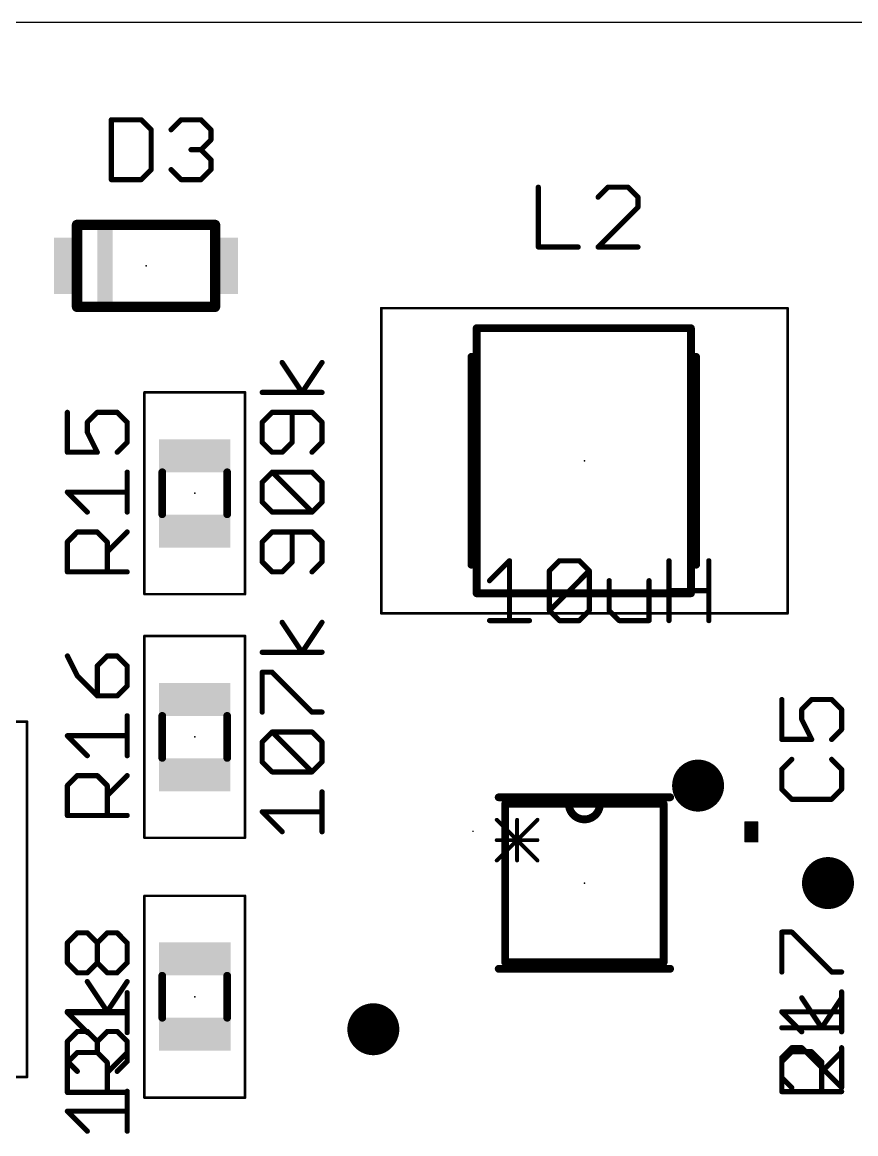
# Model space of a CAD drawing. Extents: x -7 to 105, y 1 to 61.
# Drawn here: x 76.32 to 92.62, y 35.42 to 57.15 of the extents above; entities that cross this region are included whole.
import ezdxf

# ---------------------------------------------------------------- set-up
doc = ezdxf.new("R2010")
doc.units = 0
for name, color, linetype in [('18', 110, 'CONTINUOUS'), ('19', 53, 'CONTINUOUS'), ('20', 53, 'CONTINUOUS'), ('21', 253, 'CONTINUOUS'), ('23', 53, 'CONTINUOUS'), ('25', 253, 'CONTINUOUS'), ('27', 253, 'CONTINUOUS'), ('39', 12, 'CONTINUOUS'), ('44', 253, 'CONTINUOUS'), ('51', 253, 'CONTINUOUS')]:
    doc.layers.add(name, color=color, linetype=linetype)

# ---------------------------------------------------------------- blocks, each defined once
blk = doc.blocks.new('RECT')
blk.add_solid([(-0.5, -0.5), (0.5, -0.5), (-0.5, 0.5), (0.5, 0.5)])
blk = doc.blocks.new('ROUNDV')
at = {"const_width": 0.5}
blk.add_lwpolyline([(0, -0.25, 1), (0, 0.25, 1), (0, -0.25)], format="xyb", dxfattribs=at)

msp = doc.modelspace()

# ---------------------------------------------------------------- linework, layer by layer
at = {"layer": '19'}
msp.add_line((85.1281, 41.3436), (85.1281, 41.3233), dxfattribs=at)
at = {"layer": '20'}
msp.add_line((0, 57.15), (104.775, 57.15), dxfattribs=at)
at = {"layer": '21'}
for points, const_width in [([(77.89, 53.1875), (79.59, 53.1875)], 0.2032), ([(79.59, 51.5875), (77.89, 51.5875)], 0.2032), ([(88.9889, 41.9989), (85.6361, 41.9989)], 0.1524), ([(90.4494, 41.1328), (90.4494, 41.5138)], 0.0254), ([(90.4494, 41.5138), (90.7034, 41.5138)], 0.0254), ([(90.4494, 41.5036), (90.7034, 41.5036)], 0.0254), ([(90.7034, 41.5138), (90.7034, 41.1328)], 0.0254), ([(90.4494, 41.4782), (90.7034, 41.4782)], 0.0254), ([(90.4494, 41.4528), (90.7034, 41.4528)], 0.0254), ([(90.4494, 41.4274), (90.7034, 41.4274)], 0.0254), ([(90.4494, 41.402), (90.7034, 41.402)], 0.0254), ([(90.4494, 41.3766), (90.7034, 41.3766)], 0.0254), ([(90.4494, 41.3512), (90.7034, 41.3512)], 0.0254), ([(90.4494, 41.3258), (90.7034, 41.3258)], 0.0254), ([(90.4494, 41.3004), (90.7034, 41.3004)], 0.0254), ([(90.4494, 41.275), (90.7034, 41.275)], 0.0254), ([(90.4494, 41.2496), (90.7034, 41.2496)], 0.0254), ([(90.4494, 41.2242), (90.7034, 41.2242)], 0.0254), ([(90.4494, 41.1988), (90.7034, 41.1988)], 0.0254), ([(90.4494, 41.1734), (90.7034, 41.1734)], 0.0254), ([(90.4494, 41.148), (90.7034, 41.148)], 0.0254), ([(90.7034, 41.1328), (90.4494, 41.1328)], 0.0254), ([(85.6361, 38.6461), (88.9889, 38.6461)], 0.1524)]:
    msp.add_lwpolyline(points, dxfattribs=dict(at, const_width=const_width))
for points, const_width in [([(77.89, 53.2383, 1), (77.89, 53.1367)], 0.1016), ([(79.59, 53.1367, 1), (79.59, 53.2383)], 0.1016), ([(77.89, 51.6383, 1), (77.89, 51.5367)], 0.1016), ([(79.59, 51.5367, 1), (79.59, 51.6383)], 0.1016), ([(85.6361, 42.037, 1), (85.6361, 41.9608)], 0.0762), ([(88.9889, 41.9608, 1), (88.9889, 42.037)], 0.0762), ([(90.4494, 41.5201, 1), (90.4494, 41.5074)], 0.0127), ([(90.4558, 41.5138, 1), (90.4431, 41.5138)], 0.0127), ([(90.4494, 41.5099, 1), (90.4494, 41.4973)], 0.0127), ([(90.7097, 41.5138, 1), (90.6971, 41.5138)], 0.0127), ([(90.7034, 41.5074, 1), (90.7034, 41.5201)], 0.0127), ([(90.7034, 41.4973, 1), (90.7034, 41.5099)], 0.0127), ([(90.4494, 41.4592, 1), (90.4494, 41.4465)], 0.0127), ([(90.4494, 41.383, 1), (90.4494, 41.3703)], 0.0127), ([(90.4494, 41.3068, 1), (90.4494, 41.2941)], 0.0127), ([(90.4494, 41.4845, 1), (90.4494, 41.4719)], 0.0127), ([(90.4494, 41.4337, 1), (90.4494, 41.4211)], 0.0127), ([(90.4494, 41.4083, 1), (90.4494, 41.3957)], 0.0127), ([(90.4494, 41.3575, 1), (90.4494, 41.3449)], 0.0127), ([(90.4494, 41.3321, 1), (90.4494, 41.3195)], 0.0127), ([(90.4494, 41.2813, 1), (90.4494, 41.2687)], 0.0127), ([(90.7034, 41.4719, 1), (90.7034, 41.4845)], 0.0127), ([(90.7034, 41.4465, 1), (90.7034, 41.4592)], 0.0127), ([(90.7034, 41.4211, 1), (90.7034, 41.4337)], 0.0127), ([(90.7034, 41.3957, 1), (90.7034, 41.4083)], 0.0127), ([(90.7034, 41.3703, 1), (90.7034, 41.383)], 0.0127), ([(90.7034, 41.3449, 1), (90.7034, 41.3575)], 0.0127), ([(90.7034, 41.3195, 1), (90.7034, 41.3321)], 0.0127), ([(90.7034, 41.2941, 1), (90.7034, 41.3068)], 0.0127), ([(90.7034, 41.2687, 1), (90.7034, 41.2813)], 0.0127), ([(90.4494, 41.2306, 1), (90.4494, 41.2179)], 0.0127), ([(90.4494, 41.1544, 1), (90.4494, 41.1417)], 0.0127), ([(90.4494, 41.1391, 1), (90.4494, 41.1264)], 0.0127), ([(90.4494, 41.2559, 1), (90.4494, 41.2433)], 0.0127), ([(90.4494, 41.2051, 1), (90.4494, 41.1925)], 0.0127), ([(90.4494, 41.1797, 1), (90.4494, 41.1671)], 0.0127), ([(90.4431, 41.1328, 1), (90.4558, 41.1328)], 0.0127), ([(90.6971, 41.1328, 1), (90.7097, 41.1328)], 0.0127), ([(90.7034, 41.2433, 1), (90.7034, 41.2559)], 0.0127), ([(90.7034, 41.2179, 1), (90.7034, 41.2306)], 0.0127), ([(90.7034, 41.1925, 1), (90.7034, 41.2051)], 0.0127), ([(90.7034, 41.1671, 1), (90.7034, 41.1797)], 0.0127), ([(90.7034, 41.1417, 1), (90.7034, 41.1544)], 0.0127), ([(90.7034, 41.1264, 1), (90.7034, 41.1391)], 0.0127), ([(85.6361, 38.6842, 1), (85.6361, 38.608)], 0.0762), ([(88.9889, 38.608, 1), (88.9889, 38.6842)], 0.0762)]:
    msp.add_lwpolyline(points, format="xyb", dxfattribs=dict(at, const_width=const_width))
at = {"layer": '23'}
for p in [(78.74, 52.3875), (87.3125, 48.5775), (79.6925, 47.9425), (79.6925, 43.18), (87.3125, 40.3225), (79.6925, 38.1)]:
    msp.add_point(p, dxfattribs=at)
at = {"layer": '25', "const_width": 0.1016}
for points in [[(78.0608, 55.2427), (78.0608, 54.0733)], [(78.6455, 55.2427), (78.0608, 55.2427)], [(78.8404, 55.0478), (78.6455, 55.2427)], [(79.2302, 55.0478), (79.4251, 55.2427)], [(79.4251, 55.2427), (79.8149, 55.2427)], [(79.8149, 55.2427), (80.0098, 55.0478)], [(78.8404, 54.2682), (78.8404, 55.0478)], [(80.0098, 55.0478), (80.0098, 54.8529)], [(80.0098, 54.8529), (79.8149, 54.658)], [(79.8149, 54.658), (79.62, 54.658)], [(79.8149, 54.658), (80.0098, 54.4631)], [(80.0098, 54.4631), (80.0098, 54.2682)], [(78.0608, 54.0733), (78.6455, 54.0733)], [(78.6455, 54.0733), (78.8404, 54.2682)], [(79.4251, 54.0733), (79.2302, 54.2682)], [(79.8149, 54.0733), (79.4251, 54.0733)], [(80.0098, 54.2682), (79.8149, 54.0733)], [(86.4108, 53.9252), (86.4108, 52.7558)], [(87.7751, 53.9252), (87.5802, 53.7303)], [(88.1649, 53.9252), (87.7751, 53.9252)], [(88.3598, 53.7303), (88.1649, 53.9252)], [(88.3598, 53.5354), (88.3598, 53.7303)], [(87.5802, 52.7558), (88.3598, 53.5354)], [(86.4108, 52.7558), (87.1904, 52.7558)], [(88.3598, 52.7558), (87.5802, 52.7558)], [(77.2023, 49.5242), (77.2023, 48.7446)], [(77.5921, 49.3293), (77.787, 49.5242)], [(77.787, 49.5242), (78.1768, 49.5242)], [(78.1768, 49.5242), (78.3717, 49.3293)], [(77.5921, 49.1344), (77.5921, 49.3293)], [(78.3717, 49.3293), (78.3717, 48.9395)], [(77.787, 48.7446), (77.5921, 49.1344)], [(78.3717, 48.9395), (78.1768, 48.7446)], [(77.2023, 48.7446), (77.787, 48.7446)], [(78.3717, 47.5752), (78.3717, 48.3548)], [(77.5921, 47.5752), (77.2023, 47.965)], [(77.2023, 47.965), (78.3717, 47.965)], [(77.2023, 46.9905), (77.3972, 47.1854)], [(77.3972, 47.1854), (77.787, 47.1854)], [(77.787, 47.1854), (77.9819, 46.9905)], [(77.9819, 46.7956), (78.3717, 47.1854)], [(77.2023, 46.4058), (77.2023, 46.9905)], [(77.9819, 46.9905), (77.9819, 46.4058)], [(78.3717, 46.4058), (77.2023, 46.4058)], [(77.2023, 44.7617), (77.3972, 44.3719)], [(77.9819, 44.7617), (77.787, 44.5668)], [(78.1768, 44.7617), (77.9819, 44.7617)], [(78.3717, 44.5668), (78.1768, 44.7617)], [(77.787, 44.5668), (77.787, 43.9821)], [(78.3717, 44.177), (78.3717, 44.5668)], [(77.3972, 44.3719), (77.787, 43.9821)], [(78.1768, 43.9821), (78.3717, 44.177)], [(77.787, 43.9821), (78.1768, 43.9821)], [(91.1723, 43.9098), (91.1723, 43.1302)], [(91.5621, 43.7149), (91.757, 43.9098)], [(91.757, 43.9098), (92.1468, 43.9098)], [(92.1468, 43.9098), (92.3417, 43.7149)], [(91.5621, 43.52), (91.5621, 43.7149)], [(92.3417, 43.7149), (92.3417, 43.3251)], [(78.3717, 42.8127), (78.3717, 43.5923)], [(91.757, 43.1302), (91.5621, 43.52)], [(77.5921, 42.8127), (77.2023, 43.2025)], [(77.2023, 43.2025), (78.3717, 43.2025)], [(92.3417, 43.3251), (92.1468, 43.1302)], [(91.1723, 43.1302), (91.757, 43.1302)], [(91.3672, 42.7404), (91.1723, 42.5455)], [(91.1723, 42.5455), (91.1723, 42.1557)], [(92.3417, 42.5455), (92.1468, 42.7404)], [(92.3417, 42.1557), (92.3417, 42.5455)], [(77.2023, 42.228), (77.3972, 42.4229)], [(77.3972, 42.4229), (77.787, 42.4229)], [(77.787, 42.4229), (77.9819, 42.228)], [(77.9819, 42.0331), (78.3717, 42.4229)], [(77.2023, 41.6433), (77.2023, 42.228)], [(77.9819, 42.228), (77.9819, 41.6433)], [(91.1723, 42.1557), (91.3672, 41.9608)], [(92.1468, 41.9608), (92.3417, 42.1557)], [(91.3672, 41.9608), (92.1468, 41.9608)], [(78.3717, 41.6433), (77.2023, 41.6433)], [(77.2023, 39.1536), (77.3972, 39.3485)], [(77.3972, 39.3485), (77.5921, 39.3485)], [(77.5921, 39.3485), (77.787, 39.1536)], [(77.787, 39.1536), (77.9819, 39.3485)], [(77.9819, 39.3485), (78.1768, 39.3485)], [(78.1768, 39.3485), (78.3717, 39.1536)], [(91.1723, 38.5846), (91.1723, 39.3642)], [(91.1723, 39.3642), (91.3672, 39.3642)], [(91.3672, 39.3642), (92.1468, 38.5846)], [(77.2023, 38.7638), (77.2023, 39.1536)], [(77.787, 38.7638), (77.787, 39.1536)], [(78.3717, 39.1536), (78.3717, 38.7638)], [(77.3972, 38.5689), (77.2023, 38.7638)], [(77.787, 38.7638), (77.5921, 38.5689)], [(77.9819, 38.5689), (77.787, 38.7638)], [(78.3717, 38.7638), (78.1768, 38.5689)], [(77.5921, 38.5689), (77.3972, 38.5689)], [(78.1768, 38.5689), (77.9819, 38.5689)], [(92.1468, 38.5846), (92.3417, 38.5846)], [(92.3417, 37.4152), (92.3417, 38.1948)], [(78.3717, 37.3995), (78.3717, 38.1791)], [(77.5921, 37.3995), (77.2023, 37.7893)], [(77.2023, 37.7893), (78.3717, 37.7893)], [(91.5621, 37.4152), (91.1723, 37.805)], [(91.1723, 37.805), (92.3417, 37.805)], [(77.2023, 36.8148), (77.3972, 37.0097)], [(77.3972, 37.0097), (77.787, 37.0097)], [(77.787, 37.0097), (77.9819, 36.8148)], [(77.9819, 36.6199), (78.3717, 37.0097)], [(91.1723, 36.8305), (91.3672, 37.0254)], [(91.3672, 37.0254), (91.757, 37.0254)], [(91.757, 37.0254), (91.9519, 36.8305)], [(91.9519, 36.6356), (92.3417, 37.0254)], [(77.2023, 36.2301), (77.2023, 36.8148)], [(77.9819, 36.8148), (77.9819, 36.2301)], [(91.1723, 36.2458), (91.1723, 36.8305)], [(91.9519, 36.8305), (91.9519, 36.2458)], [(92.3417, 36.2458), (91.1723, 36.2458)], [(78.3717, 36.2301), (77.2023, 36.2301)]]:
    msp.add_lwpolyline(points, dxfattribs=at)
at = {"layer": '25', "const_width": 0.0508}
for points in [[(78.0862, 55.2427, 1), (78.0354, 55.2427)], [(78.0608, 55.2681, 1), (78.0608, 55.2173)], [(78.6635, 55.2607, 1), (78.6275, 55.2247)], [(78.6455, 55.2173, 1), (78.6455, 55.2681)], [(79.4251, 55.2681, 1), (79.4251, 55.2173)], [(79.4431, 55.2247, 1), (79.4071, 55.2607)], [(79.8329, 55.2607, 1), (79.7969, 55.2247)], [(79.8149, 55.2173, 1), (79.8149, 55.2681)], [(78.8658, 55.0478, 1), (78.815, 55.0478)], [(78.8224, 55.0298, 1), (78.8584, 55.0658)], [(79.2122, 55.0658, 1), (79.2482, 55.0298)], [(80.0352, 55.0478, 1), (79.9844, 55.0478)], [(79.9918, 55.0298, 1), (80.0278, 55.0658)], [(79.9844, 54.8529, 1), (80.0352, 54.8529)], [(80.0278, 54.8349, 1), (79.9918, 54.8709)], [(79.62, 54.6834, 1), (79.62, 54.6326)], [(79.8329, 54.676, 1), (79.7969, 54.64)], [(79.7969, 54.676, 1), (79.8329, 54.64)], [(79.8149, 54.6326, 1), (79.8149, 54.6834)], [(80.0352, 54.4631, 1), (79.9844, 54.4631)], [(79.9918, 54.4451, 1), (80.0278, 54.4811)], [(78.0608, 54.0987, 1), (78.0608, 54.0479)], [(78.6275, 54.0913, 1), (78.6635, 54.0553)], [(78.6455, 54.0479, 1), (78.6455, 54.0987)], [(78.815, 54.2682, 1), (78.8658, 54.2682)], [(78.8584, 54.2502, 1), (78.8224, 54.2862)], [(79.2482, 54.2862, 1), (79.2122, 54.2502)], [(79.4251, 54.0987, 1), (79.4251, 54.0479)], [(79.4071, 54.0553, 1), (79.4431, 54.0913)], [(79.7969, 54.0913, 1), (79.8329, 54.0553)], [(79.8149, 54.0479, 1), (79.8149, 54.0987)], [(79.9844, 54.2682, 1), (80.0352, 54.2682)], [(80.0278, 54.2502, 1), (79.9918, 54.2862)], [(78.0354, 54.0733, 1), (78.0862, 54.0733)], [(86.4362, 53.9252, 1), (86.3854, 53.9252)], [(87.7751, 53.9506, 1), (87.7751, 53.8998)], [(87.7931, 53.9072, 1), (87.7571, 53.9432)], [(88.1829, 53.9432, 1), (88.1469, 53.9072)], [(88.1649, 53.8998, 1), (88.1649, 53.9506)], [(87.5622, 53.7483, 1), (87.5982, 53.7123)], [(88.3852, 53.7303, 1), (88.3344, 53.7303)], [(88.3418, 53.7123, 1), (88.3778, 53.7483)], [(88.3344, 53.5354, 1), (88.3852, 53.5354)], [(88.3778, 53.5174, 1), (88.3418, 53.5534)], [(86.4108, 52.7812, 1), (86.4108, 52.7304)], [(87.1904, 52.7304, 1), (87.1904, 52.7812)], [(87.5802, 52.7812, 1), (87.5802, 52.7304)], [(88.3598, 52.7304, 1), (88.3598, 52.7812)], [(86.3854, 52.7558, 1), (86.4362, 52.7558)], [(87.5622, 52.7738, 1), (87.5982, 52.7378)], [(77.2277, 49.5242, 1), (77.1769, 49.5242)], [(77.787, 49.5496, 1), (77.787, 49.4988)], [(77.805, 49.5062, 1), (77.769, 49.5422)], [(78.1948, 49.5422, 1), (78.1588, 49.5062)], [(78.1768, 49.4988, 1), (78.1768, 49.5496)], [(77.5741, 49.3473, 1), (77.6101, 49.3113)], [(77.6175, 49.3293, 1), (77.5667, 49.3293)], [(78.3971, 49.3293, 1), (78.3463, 49.3293)], [(78.3537, 49.3113, 1), (78.3897, 49.3473)], [(77.6148, 49.1457, 1), (77.5694, 49.123)], [(77.5667, 49.1344, 1), (77.6175, 49.1344)], [(78.3463, 48.9395, 1), (78.3971, 48.9395)], [(78.3897, 48.9215, 1), (78.3537, 48.9575)], [(77.2023, 48.77, 1), (77.2023, 48.7192)], [(77.1769, 48.7446, 1), (77.2277, 48.7446)], [(77.7643, 48.7332, 1), (77.8097, 48.756)], [(77.787, 48.7192, 1), (77.787, 48.77)], [(78.1588, 48.7626, 1), (78.1948, 48.7266)], [(78.3971, 48.3548, 1), (78.3463, 48.3548)], [(77.2203, 47.983, 1), (77.1843, 47.947)], [(77.2023, 47.9904, 1), (77.2023, 47.9396)], [(78.3717, 47.9396, 1), (78.3717, 47.9904)], [(77.5741, 47.5572, 1), (77.6101, 47.5932)], [(78.3463, 47.5752, 1), (78.3971, 47.5752)], [(77.3972, 47.2108, 1), (77.3972, 47.16)], [(77.4152, 47.1674, 1), (77.3792, 47.2034)], [(77.805, 47.2034, 1), (77.769, 47.1674)], [(77.787, 47.16, 1), (77.787, 47.2108)], [(78.3897, 47.1674, 1), (78.3537, 47.2034)], [(77.1843, 47.0085, 1), (77.2203, 46.9725)], [(77.2277, 46.9905, 1), (77.1769, 46.9905)], [(78.0073, 46.9905, 1), (77.9565, 46.9905)], [(77.9639, 46.9725, 1), (77.9999, 47.0085)], [(77.9639, 46.8136, 1), (77.9999, 46.7776)], [(77.2023, 46.4312, 1), (77.2023, 46.3804)], [(77.1769, 46.4058, 1), (77.2277, 46.4058)], [(77.9565, 46.4058, 1), (78.0073, 46.4058)], [(78.3717, 46.3804, 1), (78.3717, 46.4312)], [(77.225, 44.773, 1), (77.1796, 44.7503)], [(77.9819, 44.7871, 1), (77.9819, 44.7363)], [(77.9999, 44.7437, 1), (77.9639, 44.7797)], [(78.1948, 44.7797, 1), (78.1588, 44.7437)], [(78.1768, 44.7363, 1), (78.1768, 44.7871)], [(77.769, 44.5848, 1), (77.805, 44.5488)], [(77.8124, 44.5668, 1), (77.7616, 44.5668)], [(78.3971, 44.5668, 1), (78.3463, 44.5668)], [(78.3537, 44.5488, 1), (78.3897, 44.5848)], [(77.4152, 44.3899, 1), (77.3792, 44.3539)], [(77.3745, 44.3605, 1), (77.4199, 44.3832)], [(78.3463, 44.177, 1), (78.3971, 44.177)], [(78.3897, 44.159, 1), (78.3537, 44.195)], [(77.787, 44.0075, 1), (77.787, 43.9567)], [(77.7616, 43.9821, 1), (77.8124, 43.9821)], [(77.769, 43.9641, 1), (77.805, 44.0001)], [(78.1588, 44.0001, 1), (78.1948, 43.9641)], [(78.1768, 43.9567, 1), (78.1768, 44.0075)], [(91.1977, 43.9098, 1), (91.1469, 43.9098)], [(91.757, 43.9352, 1), (91.757, 43.8844)], [(91.775, 43.8918, 1), (91.739, 43.9278)], [(92.1648, 43.9278, 1), (92.1288, 43.8918)], [(92.1468, 43.8844, 1), (92.1468, 43.9352)], [(91.5441, 43.7329, 1), (91.5801, 43.6969)], [(91.5875, 43.7149, 1), (91.5367, 43.7149)], [(92.3671, 43.7149, 1), (92.3163, 43.7149)], [(92.3237, 43.6969, 1), (92.3597, 43.7329)], [(78.3971, 43.5923, 1), (78.3463, 43.5923)], [(91.5848, 43.5314, 1), (91.5394, 43.5086)], [(91.5367, 43.52, 1), (91.5875, 43.52)], [(77.2203, 43.2205, 1), (77.1843, 43.1845)], [(77.2023, 43.2279, 1), (77.2023, 43.1771)], [(78.3717, 43.1771, 1), (78.3717, 43.2279)], [(92.3163, 43.3251, 1), (92.3671, 43.3251)], [(92.3597, 43.3071, 1), (92.3237, 43.3431)], [(91.1723, 43.1556, 1), (91.1723, 43.1048)], [(91.1469, 43.1302, 1), (91.1977, 43.1302)], [(91.7343, 43.1188, 1), (91.7797, 43.1416)], [(91.757, 43.1048, 1), (91.757, 43.1556)], [(92.1288, 43.1482, 1), (92.1648, 43.1122)], [(77.5741, 42.7947, 1), (77.6101, 42.8307)], [(78.3463, 42.8127, 1), (78.3971, 42.8127)], [(91.1543, 42.5635, 1), (91.1903, 42.5275)], [(91.1977, 42.5455, 1), (91.1469, 42.5455)], [(91.3852, 42.7224, 1), (91.3492, 42.7584)], [(92.1648, 42.7584, 1), (92.1288, 42.7224)], [(92.3671, 42.5455, 1), (92.3163, 42.5455)], [(92.3237, 42.5275, 1), (92.3597, 42.5635)], [(77.3972, 42.4483, 1), (77.3972, 42.3975)], [(77.4152, 42.4049, 1), (77.3792, 42.4409)], [(77.805, 42.4409, 1), (77.769, 42.4049)], [(77.787, 42.3975, 1), (77.787, 42.4483)], [(78.3897, 42.4049, 1), (78.3537, 42.4409)], [(77.1843, 42.246, 1), (77.2203, 42.21)], [(77.2277, 42.228, 1), (77.1769, 42.228)], [(78.0073, 42.228, 1), (77.9565, 42.228)], [(77.9639, 42.21, 1), (77.9999, 42.246)], [(91.1903, 42.1737, 1), (91.1543, 42.1377)], [(91.1469, 42.1557, 1), (91.1977, 42.1557)], [(92.3163, 42.1557, 1), (92.3671, 42.1557)], [(92.3597, 42.1377, 1), (92.3237, 42.1737)], [(77.9639, 42.0511, 1), (77.9999, 42.0151)], [(91.3672, 41.9862, 1), (91.3672, 41.9354)], [(91.3492, 41.9428, 1), (91.3852, 41.9788)], [(92.1288, 41.9788, 1), (92.1648, 41.9428)], [(92.1468, 41.9354, 1), (92.1468, 41.9862)], [(77.2023, 41.6687, 1), (77.2023, 41.6179)], [(77.1769, 41.6433, 1), (77.2277, 41.6433)], [(77.9565, 41.6433, 1), (78.0073, 41.6433)], [(78.3717, 41.6179, 1), (78.3717, 41.6687)], [(77.3972, 39.3739, 1), (77.3972, 39.3231)], [(77.4152, 39.3305, 1), (77.3792, 39.3665)], [(77.6101, 39.3665, 1), (77.5741, 39.3305)], [(77.5921, 39.3231, 1), (77.5921, 39.3739)], [(77.9819, 39.3739, 1), (77.9819, 39.3231)], [(77.9999, 39.3305, 1), (77.9639, 39.3665)], [(78.1948, 39.3665, 1), (78.1588, 39.3305)], [(78.1768, 39.3231, 1), (78.1768, 39.3739)], [(91.1977, 39.3642, 1), (91.1469, 39.3642)], [(91.1723, 39.3896, 1), (91.1723, 39.3388)], [(91.3852, 39.3822, 1), (91.3492, 39.3462)], [(91.3672, 39.3388, 1), (91.3672, 39.3896)], [(77.1843, 39.1716, 1), (77.2203, 39.1356)], [(77.2277, 39.1536, 1), (77.1769, 39.1536)], [(77.769, 39.1716, 1), (77.805, 39.1356)], [(77.8124, 39.1536, 1), (77.7616, 39.1536)], [(77.769, 39.1356, 1), (77.805, 39.1716)], [(78.3971, 39.1536, 1), (78.3463, 39.1536)], [(78.3537, 39.1356, 1), (78.3897, 39.1716)], [(77.2203, 38.7818, 1), (77.1843, 38.7458)], [(77.1769, 38.7638, 1), (77.2277, 38.7638)], [(77.805, 38.7818, 1), (77.769, 38.7458)], [(77.7616, 38.7638, 1), (77.8124, 38.7638)], [(77.805, 38.7458, 1), (77.769, 38.7818)], [(78.3463, 38.7638, 1), (78.3971, 38.7638)], [(78.3897, 38.7458, 1), (78.3537, 38.7818)], [(77.3972, 38.5943, 1), (77.3972, 38.5435)], [(77.3792, 38.5509, 1), (77.4152, 38.5869)], [(77.5741, 38.5869, 1), (77.6101, 38.5509)], [(77.5921, 38.5435, 1), (77.5921, 38.5943)], [(77.9819, 38.5943, 1), (77.9819, 38.5435)], [(77.9639, 38.5509, 1), (77.9999, 38.5869)], [(78.1588, 38.5869, 1), (78.1948, 38.5509)], [(78.1768, 38.5435, 1), (78.1768, 38.5943)], [(91.1469, 38.5846, 1), (91.1977, 38.5846)], [(92.1468, 38.61, 1), (92.1468, 38.5592)], [(92.1288, 38.5666, 1), (92.1648, 38.6026)], [(92.3417, 38.5592, 1), (92.3417, 38.61)], [(92.3671, 38.1948, 1), (92.3163, 38.1948)], [(78.3971, 38.1791, 1), (78.3463, 38.1791)], [(77.2203, 37.8073, 1), (77.1843, 37.7713)], [(77.2023, 37.8147, 1), (77.2023, 37.7639)], [(78.3717, 37.7639, 1), (78.3717, 37.8147)], [(91.1903, 37.823, 1), (91.1543, 37.787)], [(91.1723, 37.8304, 1), (91.1723, 37.7796)], [(92.3417, 37.7796, 1), (92.3417, 37.8304)], [(77.5741, 37.3815, 1), (77.6101, 37.4175)], [(78.3463, 37.3995, 1), (78.3971, 37.3995)], [(91.5441, 37.3972, 1), (91.5801, 37.4332)], [(92.3163, 37.4152, 1), (92.3671, 37.4152)], [(77.3972, 37.0351, 1), (77.3972, 36.9843)], [(77.4152, 36.9917, 1), (77.3792, 37.0277)], [(77.805, 37.0277, 1), (77.769, 36.9917)], [(77.787, 36.9843, 1), (77.787, 37.0351)], [(78.3897, 36.9917, 1), (78.3537, 37.0277)], [(91.3672, 37.0508, 1), (91.3672, 37)], [(91.3852, 37.0074, 1), (91.3492, 37.0434)], [(91.775, 37.0434, 1), (91.739, 37.0074)], [(91.757, 37, 1), (91.757, 37.0508)], [(92.3597, 37.0074, 1), (92.3237, 37.0434)], [(77.1843, 36.8328, 1), (77.2203, 36.7968)], [(77.2277, 36.8148, 1), (77.1769, 36.8148)], [(78.0073, 36.8148, 1), (77.9565, 36.8148)], [(77.9639, 36.7968, 1), (77.9999, 36.8328)], [(91.1543, 36.8485, 1), (91.1903, 36.8125)], [(91.1977, 36.8305, 1), (91.1469, 36.8305)], [(91.9773, 36.8305, 1), (91.9265, 36.8305)], [(91.9339, 36.8125, 1), (91.9699, 36.8485)], [(77.9639, 36.6379, 1), (77.9999, 36.6019)], [(91.9339, 36.6536, 1), (91.9699, 36.6176)], [(91.1723, 36.2712, 1), (91.1723, 36.2204)], [(92.3417, 36.2204, 1), (92.3417, 36.2712)], [(77.2023, 36.2555, 1), (77.2023, 36.2047)], [(77.1769, 36.2301, 1), (77.2277, 36.2301)], [(77.9565, 36.2301, 1), (78.0073, 36.2301)], [(78.3717, 36.2047, 1), (78.3717, 36.2555)], [(91.1469, 36.2458, 1), (91.1977, 36.2458)], [(91.9265, 36.2458, 1), (91.9773, 36.2458)]]:
    msp.add_lwpolyline(points, format="xyb", dxfattribs=at)
at = {"layer": '27', "const_width": 0.1016}
for points in [[(81.7919, 49.914), (81.4021, 50.4987)], [(82.1817, 50.4987), (81.7919, 49.914)], [(82.1817, 49.914), (81.0123, 49.914)], [(81.2072, 49.5242), (81.0123, 49.3293)], [(81.9868, 49.5242), (81.2072, 49.5242)], [(81.597, 48.9395), (81.597, 49.5242)], [(82.1817, 49.3293), (81.9868, 49.5242)], [(81.0123, 49.3293), (81.0123, 48.9395)], [(82.1817, 48.9395), (82.1817, 49.3293)], [(81.0123, 48.9395), (81.2072, 48.7446)], [(81.4021, 48.7446), (81.597, 48.9395)], [(81.9868, 48.7446), (82.1817, 48.9395)], [(81.2072, 48.7446), (81.4021, 48.7446)], [(81.0123, 48.1599), (81.2072, 48.3548)], [(81.2072, 48.3548), (81.9868, 48.3548)], [(81.9868, 47.5752), (81.2072, 48.3548)], [(81.9868, 48.3548), (82.1817, 48.1599)], [(81.0123, 47.7701), (81.0123, 48.1599)], [(82.1817, 48.1599), (82.1817, 47.7701)], [(81.2072, 47.5752), (81.0123, 47.7701)], [(82.1817, 47.7701), (81.9868, 47.5752)], [(81.9868, 47.5752), (81.2072, 47.5752)], [(81.2072, 47.1854), (81.0123, 46.9905)], [(81.9868, 47.1854), (81.2072, 47.1854)], [(81.597, 46.6007), (81.597, 47.1854)], [(82.1817, 46.9905), (81.9868, 47.1854)], [(81.0123, 46.9905), (81.0123, 46.6007)], [(82.1817, 46.6007), (82.1817, 46.9905)], [(81.0123, 46.6007), (81.2072, 46.4058)], [(81.4021, 46.4058), (81.597, 46.6007)], [(81.9868, 46.4058), (82.1817, 46.6007)], [(85.4583, 46.2329), (85.8481, 46.6227)], [(85.8481, 46.6227), (85.8481, 45.4533)], [(86.6277, 46.4278), (86.8226, 46.6227)], [(86.8226, 46.6227), (87.2124, 46.6227)], [(87.2124, 46.6227), (87.4073, 46.4278)], [(88.9665, 45.4533), (88.9665, 46.6227)], [(89.7461, 46.6227), (89.7461, 45.4533)], [(81.2072, 46.4058), (81.4021, 46.4058)], [(86.6277, 45.6482), (86.6277, 46.4278)], [(86.6277, 45.6482), (87.4073, 46.4278)], [(87.4073, 46.4278), (87.4073, 45.6482)], [(87.7971, 46.2329), (87.7971, 45.6482)], [(88.5767, 45.4533), (88.5767, 46.2329)], [(88.9665, 46.038), (89.7461, 46.038)], [(86.8226, 45.4533), (86.6277, 45.6482)], [(87.4073, 45.6482), (87.2124, 45.4533)], [(87.7971, 45.6482), (87.992, 45.4533)], [(81.7919, 44.834), (81.4021, 45.4187)], [(82.1817, 45.4187), (81.7919, 44.834)], [(85.4583, 45.4533), (86.2379, 45.4533)], [(87.2124, 45.4533), (86.8226, 45.4533)], [(87.992, 45.4533), (88.5767, 45.4533)], [(82.1817, 44.834), (81.0123, 44.834)], [(81.0123, 43.6646), (81.0123, 44.4442)], [(81.0123, 44.4442), (81.2072, 44.4442)], [(81.2072, 44.4442), (81.9868, 43.6646)], [(81.9868, 43.6646), (82.1817, 43.6646)], [(81.0123, 43.0799), (81.2072, 43.2748)], [(81.2072, 43.2748), (81.9868, 43.2748)], [(81.9868, 42.4952), (81.2072, 43.2748)], [(81.9868, 43.2748), (82.1817, 43.0799)], [(81.0123, 42.6901), (81.0123, 43.0799)], [(82.1817, 43.0799), (82.1817, 42.6901)], [(81.2072, 42.4952), (81.0123, 42.6901)], [(82.1817, 42.6901), (81.9868, 42.4952)], [(81.9868, 42.4952), (81.2072, 42.4952)], [(82.1817, 41.3258), (82.1817, 42.1054)], [(81.4021, 41.3258), (81.0123, 41.7156)], [(81.0123, 41.7156), (82.1817, 41.7156)], [(77.9819, 37.8113), (77.5921, 38.396)], [(78.3717, 38.396), (77.9819, 37.8113)], [(91.9519, 37.4938), (91.5621, 38.0785)], [(92.3417, 38.0785), (91.9519, 37.4938)], [(78.3717, 37.8113), (77.2023, 37.8113)], [(77.2023, 37.2266), (77.3972, 37.4215)], [(77.3972, 37.4215), (77.5921, 37.4215)], [(77.5921, 37.4215), (77.787, 37.2266)], [(77.787, 37.2266), (77.9819, 37.4215)], [(77.9819, 37.4215), (78.1768, 37.4215)], [(78.1768, 37.4215), (78.3717, 37.2266)], [(92.3417, 37.4938), (91.1723, 37.4938)], [(77.2023, 36.8368), (77.2023, 37.2266)], [(77.787, 37.2266), (77.787, 37.0317)], [(78.3717, 37.2266), (78.3717, 36.8368)], [(91.3672, 37.104), (91.1723, 36.9091)], [(91.1723, 36.9091), (91.1723, 36.5193)], [(91.5621, 37.104), (91.3672, 37.104)], [(92.3417, 36.3244), (91.5621, 37.104)], [(92.3417, 37.104), (92.3417, 36.3244)], [(77.3972, 36.6419), (77.2023, 36.8368)], [(78.3717, 36.8368), (78.1768, 36.6419)], [(91.1723, 36.5193), (91.3672, 36.3244)], [(78.3717, 35.4725), (78.3717, 36.2521)], [(77.5921, 35.4725), (77.2023, 35.8623)], [(77.2023, 35.8623), (78.3717, 35.8623)]]:
    msp.add_lwpolyline(points, dxfattribs=at)
at = {"layer": '27', "const_width": 0.0508}
for points in [[(81.4232, 50.5128, 1), (81.381, 50.4846)], [(82.2028, 50.4846, 1), (82.1606, 50.5128)], [(81.0123, 49.9394, 1), (81.0123, 49.8886)], [(81.7708, 49.9281, 1), (81.813, 49.8999)], [(81.7708, 49.8999, 1), (81.813, 49.9281)], [(82.1817, 49.8886, 1), (82.1817, 49.9394)], [(81.2072, 49.5496, 1), (81.2072, 49.4988)], [(81.2252, 49.5062, 1), (81.1892, 49.5422)], [(81.6224, 49.5242, 1), (81.5716, 49.5242)], [(82.0048, 49.5422, 1), (81.9688, 49.5062)], [(81.9868, 49.4988, 1), (81.9868, 49.5496)], [(80.9943, 49.3473, 1), (81.0303, 49.3113)], [(81.0377, 49.3293, 1), (80.9869, 49.3293)], [(82.2071, 49.3293, 1), (82.1563, 49.3293)], [(82.1637, 49.3113, 1), (82.1997, 49.3473)], [(81.0303, 48.9575, 1), (80.9943, 48.9215)], [(80.9869, 48.9395, 1), (81.0377, 48.9395)], [(81.5716, 48.9395, 1), (81.6224, 48.9395)], [(81.615, 48.9215, 1), (81.579, 48.9575)], [(82.1563, 48.9395, 1), (82.2071, 48.9395)], [(82.1997, 48.9215, 1), (82.1637, 48.9575)], [(81.2072, 48.77, 1), (81.2072, 48.7192)], [(81.1892, 48.7266, 1), (81.2252, 48.7626)], [(81.3841, 48.7626, 1), (81.4201, 48.7266)], [(81.4021, 48.7192, 1), (81.4021, 48.77)], [(81.9688, 48.7626, 1), (82.0048, 48.7266)], [(81.2252, 48.3728, 1), (81.1892, 48.3368)], [(81.2072, 48.3802, 1), (81.2072, 48.3294)], [(81.2252, 48.3368, 1), (81.1892, 48.3728)], [(82.0048, 48.3728, 1), (81.9688, 48.3368)], [(81.9868, 48.3294, 1), (81.9868, 48.3802)], [(80.9943, 48.1779, 1), (81.0303, 48.1419)], [(81.0377, 48.1599, 1), (80.9869, 48.1599)], [(82.2071, 48.1599, 1), (82.1563, 48.1599)], [(82.1637, 48.1419, 1), (82.1997, 48.1779)], [(81.0303, 47.7881, 1), (80.9943, 47.7521)], [(82.1997, 47.7521, 1), (82.1637, 47.7881)], [(80.9869, 47.7701, 1), (81.0377, 47.7701)], [(81.2072, 47.6006, 1), (81.2072, 47.5498)], [(81.1892, 47.5572, 1), (81.2252, 47.5932)], [(81.9688, 47.5932, 1), (82.0048, 47.5572)], [(81.9688, 47.5572, 1), (82.0048, 47.5932)], [(81.9868, 47.5498, 1), (81.9868, 47.6006)], [(82.1563, 47.7701, 1), (82.2071, 47.7701)], [(81.2072, 47.2108, 1), (81.2072, 47.16)], [(81.2252, 47.1674, 1), (81.1892, 47.2034)], [(81.6224, 47.1854, 1), (81.5716, 47.1854)], [(82.0048, 47.2034, 1), (81.9688, 47.1674)], [(81.9868, 47.16, 1), (81.9868, 47.2108)], [(80.9943, 47.0085, 1), (81.0303, 46.9725)], [(81.0377, 46.9905, 1), (80.9869, 46.9905)], [(82.2071, 46.9905, 1), (82.1563, 46.9905)], [(82.1637, 46.9725, 1), (82.1997, 47.0085)], [(81.0303, 46.6187, 1), (80.9943, 46.5827)], [(80.9869, 46.6007, 1), (81.0377, 46.6007)], [(81.5716, 46.6007, 1), (81.6224, 46.6007)], [(81.615, 46.5827, 1), (81.579, 46.6187)], [(82.1563, 46.6007, 1), (82.2071, 46.6007)], [(82.1997, 46.5827, 1), (82.1637, 46.6187)], [(85.8735, 46.6227, 1), (85.8227, 46.6227)], [(85.8661, 46.6047, 1), (85.8301, 46.6407)], [(86.8226, 46.6481, 1), (86.8226, 46.5973)], [(86.8406, 46.6047, 1), (86.8046, 46.6407)], [(87.2304, 46.6407, 1), (87.1944, 46.6047)], [(87.2124, 46.5973, 1), (87.2124, 46.6481)], [(88.9919, 46.6227, 1), (88.9411, 46.6227)], [(89.7715, 46.6227, 1), (89.7207, 46.6227)], [(81.2072, 46.4312, 1), (81.2072, 46.3804)], [(81.1892, 46.3878, 1), (81.2252, 46.4238)], [(81.3841, 46.4238, 1), (81.4201, 46.3878)], [(81.4021, 46.3804, 1), (81.4021, 46.4312)], [(81.9688, 46.4238, 1), (82.0048, 46.3878)], [(86.6097, 46.4458, 1), (86.6457, 46.4098)], [(86.6531, 46.4278, 1), (86.6023, 46.4278)], [(87.4327, 46.4278, 1), (87.3819, 46.4278)], [(87.4253, 46.4098, 1), (87.3893, 46.4458)], [(87.3893, 46.4098, 1), (87.4253, 46.4458)], [(87.8225, 46.2329, 1), (87.7717, 46.2329)], [(88.6021, 46.2329, 1), (88.5513, 46.2329)], [(85.4403, 46.2509, 1), (85.4763, 46.2149)], [(88.9665, 46.0634, 1), (88.9665, 46.0126)], [(89.7461, 46.0126, 1), (89.7461, 46.0634)], [(86.6457, 45.6662, 1), (86.6097, 45.6302)], [(86.6097, 45.6662, 1), (86.6457, 45.6302)], [(86.6023, 45.6482, 1), (86.6531, 45.6482)], [(87.3819, 45.6482, 1), (87.4327, 45.6482)], [(87.4253, 45.6302, 1), (87.3893, 45.6662)], [(87.8151, 45.6662, 1), (87.7791, 45.6302)], [(87.7717, 45.6482, 1), (87.8225, 45.6482)], [(81.4232, 45.4328, 1), (81.381, 45.4046)], [(82.2028, 45.4046, 1), (82.1606, 45.4328)], [(85.4583, 45.4787, 1), (85.4583, 45.4279)], [(85.8227, 45.4533, 1), (85.8735, 45.4533)], [(86.2379, 45.4279, 1), (86.2379, 45.4787)], [(86.8226, 45.4787, 1), (86.8226, 45.4279)], [(86.8046, 45.4353, 1), (86.8406, 45.4713)], [(87.1944, 45.4713, 1), (87.2304, 45.4353)], [(87.2124, 45.4279, 1), (87.2124, 45.4787)], [(87.992, 45.4787, 1), (87.992, 45.4279)], [(87.974, 45.4353, 1), (88.01, 45.4713)], [(88.5513, 45.4533, 1), (88.6021, 45.4533)], [(88.5767, 45.4279, 1), (88.5767, 45.4787)], [(88.9411, 45.4533, 1), (88.9919, 45.4533)], [(89.7207, 45.4533, 1), (89.7715, 45.4533)], [(81.0123, 44.8594, 1), (81.0123, 44.8086)], [(81.7708, 44.8481, 1), (81.813, 44.8199)], [(81.7708, 44.8199, 1), (81.813, 44.8481)], [(82.1817, 44.8086, 1), (82.1817, 44.8594)], [(81.0377, 44.4442, 1), (80.9869, 44.4442)], [(81.0123, 44.4696, 1), (81.0123, 44.4188)], [(81.2252, 44.4622, 1), (81.1892, 44.4262)], [(81.2072, 44.4188, 1), (81.2072, 44.4696)], [(80.9869, 43.6646, 1), (81.0377, 43.6646)], [(81.9868, 43.69, 1), (81.9868, 43.6392)], [(81.9688, 43.6466, 1), (82.0048, 43.6826)], [(82.1817, 43.6392, 1), (82.1817, 43.69)], [(81.2252, 43.2928, 1), (81.1892, 43.2568)], [(81.2072, 43.3002, 1), (81.2072, 43.2494)], [(81.2252, 43.2568, 1), (81.1892, 43.2928)], [(82.0048, 43.2928, 1), (81.9688, 43.2568)], [(81.9868, 43.2494, 1), (81.9868, 43.3002)], [(80.9943, 43.0979, 1), (81.0303, 43.0619)], [(81.0377, 43.0799, 1), (80.9869, 43.0799)], [(82.2071, 43.0799, 1), (82.1563, 43.0799)], [(82.1637, 43.0619, 1), (82.1997, 43.0979)], [(81.0303, 42.7081, 1), (80.9943, 42.6721)], [(80.9869, 42.6901, 1), (81.0377, 42.6901)], [(82.1563, 42.6901, 1), (82.2071, 42.6901)], [(82.1997, 42.6721, 1), (82.1637, 42.7081)], [(81.2072, 42.5206, 1), (81.2072, 42.4698)], [(81.1892, 42.4772, 1), (81.2252, 42.5132)], [(81.9688, 42.5132, 1), (82.0048, 42.4772)], [(81.9688, 42.4772, 1), (82.0048, 42.5132)], [(81.9868, 42.4698, 1), (81.9868, 42.5206)], [(82.2071, 42.1054, 1), (82.1563, 42.1054)], [(81.0303, 41.7336, 1), (80.9943, 41.6976)], [(81.0123, 41.741, 1), (81.0123, 41.6902)], [(82.1817, 41.6902, 1), (82.1817, 41.741)], [(81.3841, 41.3078, 1), (81.4201, 41.3438)], [(82.1563, 41.3258, 1), (82.2071, 41.3258)], [(77.6132, 38.4101, 1), (77.571, 38.3819)], [(78.3928, 38.3819, 1), (78.3506, 38.4101)], [(91.5832, 38.0926, 1), (91.541, 38.0644)], [(92.3628, 38.0644, 1), (92.3206, 38.0926)], [(77.2023, 37.8367, 1), (77.2023, 37.7859)], [(77.9608, 37.8254, 1), (78.003, 37.7972)], [(77.9608, 37.7972, 1), (78.003, 37.8254)], [(78.3717, 37.7859, 1), (78.3717, 37.8367)], [(77.3972, 37.4469, 1), (77.3972, 37.3961)], [(77.4152, 37.4035, 1), (77.3792, 37.4395)], [(77.6101, 37.4395, 1), (77.5741, 37.4035)], [(77.5921, 37.3961, 1), (77.5921, 37.4469)], [(77.9819, 37.4469, 1), (77.9819, 37.3961)], [(77.9999, 37.4035, 1), (77.9639, 37.4395)], [(78.1948, 37.4395, 1), (78.1588, 37.4035)], [(78.1768, 37.3961, 1), (78.1768, 37.4469)], [(91.1723, 37.5192, 1), (91.1723, 37.4684)], [(91.9308, 37.5079, 1), (91.973, 37.4797)], [(91.9308, 37.4797, 1), (91.973, 37.5079)], [(92.3417, 37.4684, 1), (92.3417, 37.5192)], [(77.1843, 37.2446, 1), (77.2203, 37.2086)], [(77.2277, 37.2266, 1), (77.1769, 37.2266)], [(77.769, 37.2446, 1), (77.805, 37.2086)], [(77.8124, 37.2266, 1), (77.7616, 37.2266)], [(77.769, 37.2086, 1), (77.805, 37.2446)], [(78.3971, 37.2266, 1), (78.3463, 37.2266)], [(78.3537, 37.2086, 1), (78.3897, 37.2446)], [(77.7616, 37.0317, 1), (77.8124, 37.0317)], [(91.1543, 36.9271, 1), (91.1903, 36.8911)], [(91.1977, 36.9091, 1), (91.1469, 36.9091)], [(91.3672, 37.1294, 1), (91.3672, 37.0786)], [(91.3852, 37.086, 1), (91.3492, 37.122)], [(91.5801, 37.122, 1), (91.5441, 37.086)], [(91.5621, 37.0786, 1), (91.5621, 37.1294)], [(92.3671, 37.104, 1), (92.3163, 37.104)], [(77.2203, 36.8548, 1), (77.1843, 36.8188)], [(77.1769, 36.8368, 1), (77.2277, 36.8368)], [(78.3463, 36.8368, 1), (78.3971, 36.8368)], [(78.3897, 36.8188, 1), (78.3537, 36.8548)], [(77.3792, 36.6239, 1), (77.4152, 36.6599)], [(78.1588, 36.6599, 1), (78.1948, 36.6239)], [(91.1903, 36.5373, 1), (91.1543, 36.5013)], [(91.1469, 36.5193, 1), (91.1977, 36.5193)], [(78.3971, 36.2521, 1), (78.3463, 36.2521)], [(91.3492, 36.3064, 1), (91.3852, 36.3424)], [(92.3163, 36.3244, 1), (92.3671, 36.3244)], [(92.3237, 36.3064, 1), (92.3597, 36.3424)], [(77.2203, 35.8803, 1), (77.1843, 35.8443)], [(77.2023, 35.8877, 1), (77.2023, 35.8369)], [(78.3717, 35.8369, 1), (78.3717, 35.8877)], [(77.5741, 35.4545, 1), (77.6101, 35.4905)], [(78.3463, 35.4725, 1), (78.3971, 35.4725)]]:
    msp.add_lwpolyline(points, format="xyb", dxfattribs=at)
at = {"layer": '39', "const_width": 0.0508}
for points in [[(83.3395, 51.5605), (91.2855, 51.5605)], [(83.3395, 45.5945), (83.3395, 51.5605)], [(91.2855, 51.5605), (91.2855, 45.5945)], [(78.7095, 45.9695), (78.7095, 49.9155)], [(78.7095, 49.9155), (80.6755, 49.9155)], [(80.6755, 49.9155), (80.6755, 45.9695)], [(80.6755, 45.9695), (78.7095, 45.9695)], [(91.2855, 45.5945), (83.3395, 45.5945)], [(78.7095, 41.207), (78.7095, 45.153)], [(78.7095, 45.153), (80.6755, 45.153)], [(80.6755, 45.153), (80.6755, 41.207)], [(73.447, 43.478), (76.413, 43.478)], [(76.413, 43.478), (76.413, 36.532)], [(80.6755, 41.207), (78.7095, 41.207)], [(78.7095, 36.127), (78.7095, 40.073)], [(78.7095, 40.073), (80.6755, 40.073)], [(80.6755, 40.073), (80.6755, 36.127)], [(76.413, 36.532), (73.447, 36.532)], [(80.6755, 36.127), (78.7095, 36.127)]]:
    msp.add_lwpolyline(points, dxfattribs=at)
at = {"layer": '39', "const_width": 0.0254}
for points in [[(83.3395, 51.5732, 1), (83.3395, 51.5478)], [(83.3522, 51.5605, 1), (83.3268, 51.5605)], [(91.2982, 51.5605, 1), (91.2728, 51.5605)], [(91.2855, 51.5478, 1), (91.2855, 51.5732)], [(78.7222, 49.9155, 1), (78.6968, 49.9155)], [(78.7095, 49.9282, 1), (78.7095, 49.9028)], [(80.6882, 49.9155, 1), (80.6628, 49.9155)], [(80.6755, 49.9028, 1), (80.6755, 49.9282)], [(78.7095, 45.9822, 1), (78.7095, 45.9568)], [(78.6968, 45.9695, 1), (78.7222, 45.9695)], [(80.6628, 45.9695, 1), (80.6882, 45.9695)], [(80.6755, 45.9568, 1), (80.6755, 45.9822)], [(83.3395, 45.6072, 1), (83.3395, 45.5818)], [(83.3268, 45.5945, 1), (83.3522, 45.5945)], [(91.2728, 45.5945, 1), (91.2982, 45.5945)], [(91.2855, 45.5818, 1), (91.2855, 45.6072)], [(78.7222, 45.153, 1), (78.6968, 45.153)], [(78.7095, 45.1657, 1), (78.7095, 45.1403)], [(80.6882, 45.153, 1), (80.6628, 45.153)], [(80.6755, 45.1403, 1), (80.6755, 45.1657)], [(76.4257, 43.478, 1), (76.4003, 43.478)], [(76.413, 43.4653, 1), (76.413, 43.4907)], [(78.7095, 41.2197, 1), (78.7095, 41.1943)], [(78.6968, 41.207, 1), (78.7222, 41.207)], [(80.6628, 41.207, 1), (80.6882, 41.207)], [(80.6755, 41.1943, 1), (80.6755, 41.2197)], [(78.7222, 40.073, 1), (78.6968, 40.073)], [(78.7095, 40.0857, 1), (78.7095, 40.0603)], [(80.6882, 40.073, 1), (80.6628, 40.073)], [(80.6755, 40.0603, 1), (80.6755, 40.0857)], [(76.4003, 36.532, 1), (76.4257, 36.532)], [(76.413, 36.5193, 1), (76.413, 36.5447)], [(78.7095, 36.1397, 1), (78.7095, 36.1143)], [(78.6968, 36.127, 1), (78.7222, 36.127)], [(80.6628, 36.127, 1), (80.6882, 36.127)], [(80.6755, 36.1143, 1), (80.6755, 36.1397)]]:
    msp.add_lwpolyline(points, format="xyb", dxfattribs=at)
at = {"layer": '44'}
for centre in [(89.535, 42.2275), (92.075, 40.3225), (83.185, 37.465)]:
    msp.add_circle(centre, 0.3048, dxfattribs=at)
at = {"layer": '51'}
for points, const_width in [([(77.39, 53.1875), (80.09, 53.1875)], 0.2032), ([(77.39, 51.5875), (77.39, 53.1875)], 0.2032), ([(80.09, 53.1875), (80.09, 51.5875)], 0.2032), ([(80.09, 51.5875), (77.39, 51.5875)], 0.2032), ([(89.3955, 51.1685), (85.2045, 51.1685)], 0.1524), ([(85.2045, 51.1685), (85.2045, 45.9865)], 0.1524), ([(89.3955, 51.1685), (89.3955, 45.9865)], 0.1524), ([(85.1025, 50.6095), (85.1025, 46.5455)], 0.1524), ([(89.4965, 50.6095), (89.4965, 46.5455)], 0.1524), ([(79.0575, 47.5325), (79.0575, 48.3525)], 0.1524), ([(80.3275, 47.5325), (80.3275, 48.3525)], 0.1524), ([(85.2045, 45.9865), (89.3955, 45.9865)], 0.1524), ([(79.0575, 42.77), (79.0575, 43.59)], 0.1524), ([(80.3275, 42.77), (80.3275, 43.59)], 0.1524), ([(87.0077, 41.8719), (85.7631, 41.8719)], 0.1524), ([(85.7631, 41.8719), (85.7631, 38.7731)], 0.1524), ([(87.6173, 41.8719), (87.0077, 41.8719)], 0.1524), ([(88.8619, 41.8719), (87.6173, 41.8719)], 0.1524), ([(88.8619, 38.7731), (88.8619, 41.8719)], 0.1524), ([(85.598, 41.5595), (86.3945, 40.7629)], 0.0762), ([(85.598, 40.7629), (86.3945, 41.5595)], 0.0762), ([(85.7631, 41.1861), (85.7631, 41.4655)], 0.1524), ([(85.9963, 40.7629), (85.9963, 41.5595)], 0.0762), ([(88.8619, 41.4655), (88.8619, 41.1861)], 0.1524), ([(85.598, 41.1612), (86.3945, 41.1612)], 0.0762), ([(85.7631, 40.6781), (85.7631, 40.9575)], 0.1524), ([(88.8619, 40.9575), (88.8619, 40.6781)], 0.1524), ([(85.7631, 40.1701), (85.7631, 40.4749)], 0.1524), ([(88.8619, 40.4749), (88.8619, 40.1701)], 0.1524), ([(85.7631, 39.6875), (85.7631, 39.9669)], 0.1524), ([(88.8619, 39.9669), (88.8619, 39.6875)], 0.1524), ([(85.7631, 39.1795), (85.7631, 39.4589)], 0.1524), ([(88.8619, 39.4589), (88.8619, 39.1795)], 0.1524), ([(85.7631, 38.7731), (88.8619, 38.7731)], 0.1524), ([(79.0575, 38.51), (79.0575, 37.69)], 0.1524), ([(80.3275, 38.51), (80.3275, 37.69)], 0.1524)]:
    msp.add_lwpolyline(points, dxfattribs=dict(at, const_width=const_width))
for points, const_width in [([(77.39, 53.2383, 1), (77.39, 53.1367)], 0.1016), ([(77.4408, 53.1875, 1), (77.3392, 53.1875)], 0.1016), ([(80.1408, 53.1875, 1), (80.0392, 53.1875)], 0.1016), ([(80.09, 53.1367, 1), (80.09, 53.2383)], 0.1016), ([(77.39, 51.6383, 1), (77.39, 51.5367)], 0.1016), ([(77.3392, 51.5875, 1), (77.4408, 51.5875)], 0.1016), ([(80.0392, 51.5875, 1), (80.1408, 51.5875)], 0.1016), ([(80.09, 51.5367, 1), (80.09, 51.6383)], 0.1016), ([(85.2045, 51.2066, 1), (85.2045, 51.1304)], 0.0762), ([(85.2426, 51.1685, 1), (85.1664, 51.1685)], 0.0762), ([(89.4336, 51.1685, 1), (89.3574, 51.1685)], 0.0762), ([(89.3955, 51.1304, 1), (89.3955, 51.2066)], 0.0762), ([(85.1406, 50.6095, 1), (85.0644, 50.6095)], 0.0762), ([(89.5346, 50.6095, 1), (89.4584, 50.6095)], 0.0762), ([(79.0956, 48.3525, 1), (79.0194, 48.3525)], 0.0762), ([(80.3656, 48.3525, 1), (80.2894, 48.3525)], 0.0762), ([(79.0194, 47.5325, 1), (79.0956, 47.5325)], 0.0762), ([(80.2894, 47.5325, 1), (80.3656, 47.5325)], 0.0762), ([(85.0644, 46.5455, 1), (85.1406, 46.5455)], 0.0762), ([(89.4584, 46.5455, 1), (89.5346, 46.5455)], 0.0762), ([(85.2045, 46.0246, 1), (85.2045, 45.9484)], 0.0762), ([(85.1664, 45.9865, 1), (85.2426, 45.9865)], 0.0762), ([(89.3574, 45.9865, 1), (89.4336, 45.9865)], 0.0762), ([(89.3955, 45.9484, 1), (89.3955, 46.0246)], 0.0762), ([(79.0956, 43.59, 1), (79.0194, 43.59)], 0.0762), ([(80.3656, 43.59, 1), (80.2894, 43.59)], 0.0762), ([(79.0194, 42.77, 1), (79.0956, 42.77)], 0.0762), ([(80.2894, 42.77, 1), (80.3656, 42.77)], 0.0762), ([(85.7631, 41.91, 1), (85.7631, 41.8338)], 0.0762), ([(85.8012, 41.8719, 1), (85.725, 41.8719)], 0.0762), ([(87.0077, 41.91, 1), (87.0077, 41.8338)], 0.0762), ([(87.0077, 41.8719, 1), (87.6173, 41.8719)], 0.1524), ([(87.0458, 41.8719, 1), (86.9696, 41.8719)], 0.0762), ([(87.0077, 41.8338, 1), (87.0077, 41.91)], 0.0762), ([(87.6173, 41.91, 1), (87.6173, 41.8338)], 0.0762), ([(87.6554, 41.8719, 1), (87.5792, 41.8719)], 0.0762), ([(87.6173, 41.8338, 1), (87.6173, 41.91)], 0.0762), ([(88.9, 41.8719, 1), (88.8238, 41.8719)], 0.0762), ([(88.8619, 41.8338, 1), (88.8619, 41.91)], 0.0762), ([(85.6115, 41.573, 1), (85.5845, 41.546)], 0.0381), ([(85.8012, 41.4655, 1), (85.725, 41.4655)], 0.0762), ([(86.0153, 41.5595, 1), (85.9772, 41.5595)], 0.0381), ([(86.408, 41.546, 1), (86.3811, 41.573)], 0.0381), ([(88.9, 41.4655, 1), (88.8238, 41.4655)], 0.0762), ([(85.598, 41.1803, 1), (85.598, 41.1422)], 0.0381), ([(85.725, 41.1861, 1), (85.8012, 41.1861)], 0.0762), ([(86.3945, 41.1422, 1), (86.3945, 41.1803)], 0.0381), ([(88.8238, 41.1861, 1), (88.9, 41.1861)], 0.0762), ([(85.8012, 40.9575, 1), (85.725, 40.9575)], 0.0762), ([(88.9, 40.9575, 1), (88.8238, 40.9575)], 0.0762), ([(85.5845, 40.7764, 1), (85.6115, 40.7495)], 0.0381), ([(85.725, 40.6781, 1), (85.8012, 40.6781)], 0.0762), ([(85.9772, 40.7629, 1), (86.0153, 40.7629)], 0.0381), ([(86.3811, 40.7495, 1), (86.408, 40.7764)], 0.0381), ([(88.8238, 40.6781, 1), (88.9, 40.6781)], 0.0762), ([(85.8012, 40.4749, 1), (85.725, 40.4749)], 0.0762), ([(88.9, 40.4749, 1), (88.8238, 40.4749)], 0.0762), ([(85.725, 40.1701, 1), (85.8012, 40.1701)], 0.0762), ([(88.8238, 40.1701, 1), (88.9, 40.1701)], 0.0762), ([(85.8012, 39.9669, 1), (85.725, 39.9669)], 0.0762), ([(88.9, 39.9669, 1), (88.8238, 39.9669)], 0.0762), ([(85.725, 39.6875, 1), (85.8012, 39.6875)], 0.0762), ([(88.8238, 39.6875, 1), (88.9, 39.6875)], 0.0762), ([(85.8012, 39.4589, 1), (85.725, 39.4589)], 0.0762), ([(88.9, 39.4589, 1), (88.8238, 39.4589)], 0.0762), ([(85.725, 39.1795, 1), (85.8012, 39.1795)], 0.0762), ([(88.8238, 39.1795, 1), (88.9, 39.1795)], 0.0762), ([(85.7631, 38.8112, 1), (85.7631, 38.735)], 0.0762), ([(85.725, 38.7731, 1), (85.8012, 38.7731)], 0.0762), ([(88.8238, 38.7731, 1), (88.9, 38.7731)], 0.0762), ([(88.8619, 38.735, 1), (88.8619, 38.8112)], 0.0762), ([(79.0956, 38.51, 1), (79.0194, 38.51)], 0.0762), ([(80.3656, 38.51, 1), (80.2894, 38.51)], 0.0762), ([(79.0194, 37.69, 1), (79.0956, 37.69)], 0.0762), ([(80.2894, 37.69, 1), (80.3656, 37.69)], 0.0762)]:
    msp.add_lwpolyline(points, format="xyb", dxfattribs=dict(at, const_width=const_width))

# ---------------------------------------------------------------- block references
at = {"layer": '18', "xscale": 1.016, "yscale": 1.016}
for p in [(89.535, 42.2275), (89.535, 42.2275), (92.075, 40.3225), (92.075, 40.3225), (83.185, 37.465), (83.185, 37.465)]:
    msp.add_blockref('ROUNDV', p, dxfattribs=at)
at = {"layer": '21', "xscale": 0.3, "yscale": 1.575}
msp.add_blockref('RECT', (77.94, 52.4), dxfattribs=at)
at = {"layer": '51', "xscale": 0.375, "yscale": 1.1}
msp.add_blockref('RECT', (77.1275, 52.3875), dxfattribs=at)
at = {"layer": '51'}
for p, xscale, yscale, rotation in [((80.3525, 52.3875), 0.375, 1.1, 180), ((79.691, 48.6739), 0.65, 1.4, 90), ((79.691, 47.2007), 0.65, 1.4, 90), ((79.691, 43.9114), 0.65, 1.4, 90), ((79.691, 42.4382), 0.65, 1.4, 90), ((79.694, 38.8418), 0.65, 1.4, 270), ((79.694, 37.3686), 0.65, 1.4, 270)]:
    msp.add_blockref('RECT', p, dxfattribs=dict(at, xscale=xscale, yscale=yscale, rotation=rotation))

doc.saveas('drawing.dxf')
